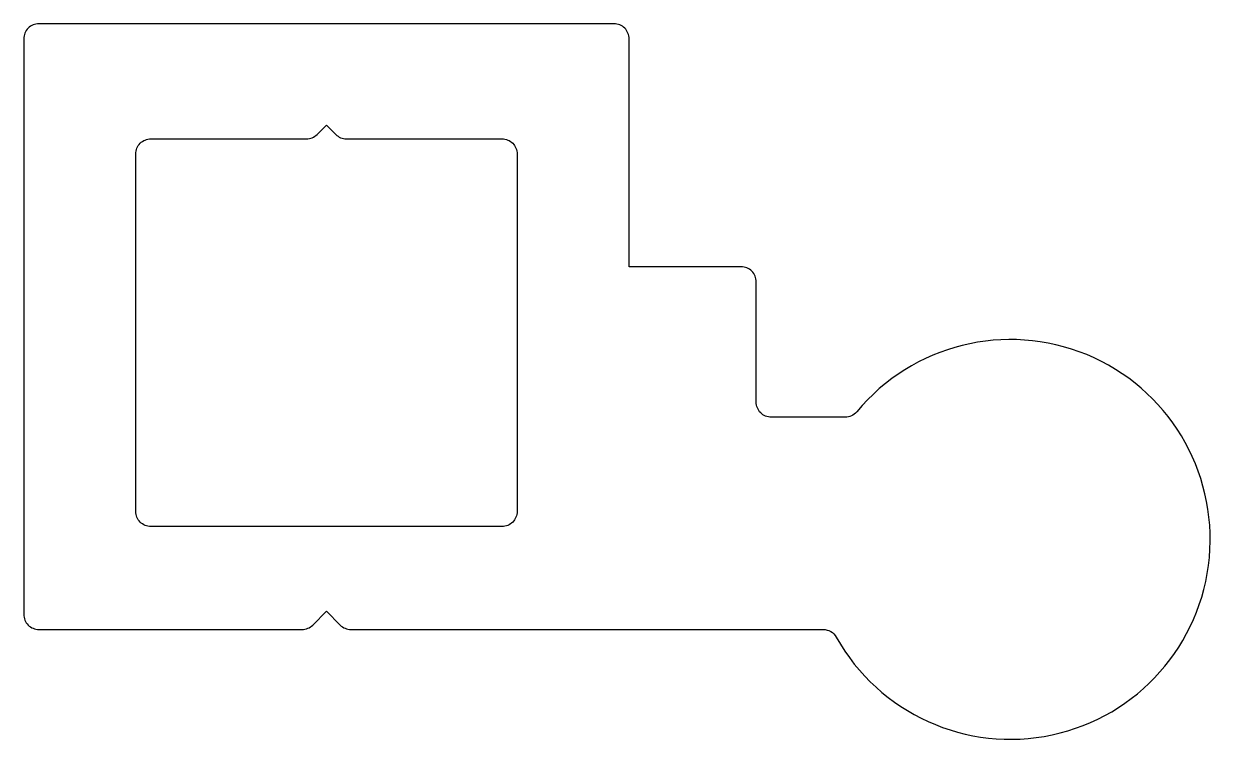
# Model space of a CAD drawing. Extents: x 917.2 to 936.8, y -53.4 to -41.6.
import ezdxf

# ---------------------------------------------------------------- set-up
doc = ezdxf.new("R2010")
doc.units = 0
doc.header["$LTSCALE"] = 15
doc.layers.get('0').update_dxf_attribs({"linetype": 'CONTINUOUS'})

msp = doc.modelspace()

# ---------------------------------------------------------------- linework, layer by layer
at = {"color": 0}
for points in [[(922.572, -51.561), (930.372, -51.561, -0.271212), (930.59, -51.688, 3.222036), (930.928, -47.967, -0.223212), (930.735, -48.057), (929.518, -48.057, -0.414214), (929.268, -47.807), (929.268, -45.823, 0.414214), (929.018, -45.573), (927.168, -45.573), (927.168, -41.811, 0.414214), (926.918, -41.561), (917.418, -41.561, 0.414214), (917.168, -41.811), (917.168, -51.311, 0.414214), (917.418, -51.561), (921.764, -51.561, 0.198912), (921.941, -51.487), (922.168, -51.261), (922.395, -51.487, 0.198912)], [(922.014, -43.388), (922.168, -43.234), (922.322, -43.388, 0.198912), (922.498, -43.461), (925.068, -43.461, -0.414214), (925.318, -43.711), (925.318, -49.611, -0.414214), (925.068, -49.861), (919.268, -49.861, -0.414214), (919.018, -49.611), (919.018, -43.711, -0.414214), (919.268, -43.461), (921.838, -43.461, 0.198912)]]:
    msp.add_lwpolyline(points, format="xyb", close=True, dxfattribs=at)

doc.saveas('drawing.dxf')
